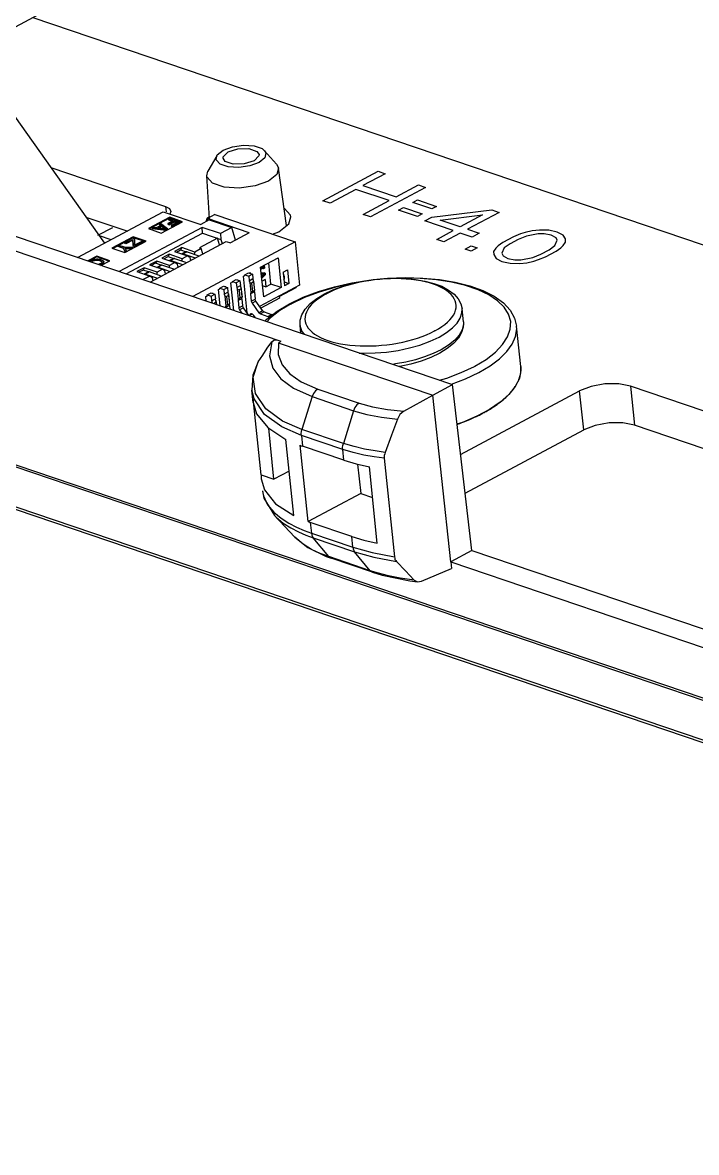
# Model space of a CAD drawing. Header units: millimetres. Extents: x 0 to 594, y 0 to 420.
# Drawn here: x 441.8 to 451.11, y 272.55 to 288.16 of the extents above; entities that cross this region are included whole.
import ezdxf

# ---------------------------------------------------------------- set-up
doc = ezdxf.new("R2010")
doc.units = ezdxf.units.MM
doc.header["$LTSCALE"] = 32.67
doc.layers.get('0').update_dxf_attribs({"linetype": 'CONTINUOUS'})
doc.layers.add('ASSEM_MEM', color=7, linetype='CONTINUOUS')

msp = doc.modelspace()

# ---------------------------------------------------------------- linework, layer by layer
at = {"color": 7, "linetype": 'CONTINUOUS'}
for p, q in [((442.557, 284.919), (443.739, 285.55)), ((443.739, 285.55), (444.258, 285.374)), ((444.454, 285.511), (444.35, 285.455)), ((444.454, 285.511), (445.562, 285.135)), ((443.83, 285.474), (443.536, 285.317)), ((443.546, 285.313), (443.831, 285.465)), ((443.711, 285.363), (443.654, 285.332)), ((443.721, 285.357), (443.669, 285.329)), ((443.683, 285.328), (443.722, 285.348)), ((443.704, 285.391), (443.686, 285.381)), ((443.686, 285.381), (443.687, 285.372)), ((443.711, 285.363), (443.686, 285.381)), ((443.687, 285.372), (443.705, 285.359)), ((443.704, 285.391), (443.8, 285.318)), ((443.714, 285.256), (444.009, 285.413)), ((443.722, 285.348), (443.721, 285.357)), ((443.777, 285.315), (443.721, 285.357)), ((443.722, 285.348), (443.763, 285.317)), ((443.88, 285.427), (443.805, 285.387)), ((443.805, 285.387), (443.806, 285.378)), ((443.805, 285.387), (443.824, 285.38)), ((443.806, 285.378), (443.824, 285.371)), ((443.831, 285.459), (443.813, 285.449)), ((443.813, 285.449), (443.814, 285.44)), ((443.813, 285.449), (443.88, 285.427)), ((443.814, 285.44), (443.87, 285.421)), ((443.899, 285.42), (443.824, 285.38)), ((443.824, 285.371), (443.9, 285.411)), ((443.824, 285.38), (443.824, 285.371)), ((443.831, 285.465), (443.83, 285.474)), ((444.009, 285.413), (443.83, 285.474)), ((443.999, 285.408), (443.831, 285.465)), ((443.831, 285.459), (443.974, 285.41)), ((443.938, 285.407), (443.852, 285.361)), ((443.852, 285.361), (443.852, 285.352)), ((443.852, 285.361), (443.87, 285.355)), ((443.852, 285.352), (443.871, 285.346)), ((443.974, 285.41), (443.87, 285.355)), ((443.87, 285.355), (443.871, 285.346)), ((443.871, 285.346), (443.975, 285.401)), ((443.9, 285.411), (443.899, 285.42)), ((443.899, 285.42), (443.938, 285.407)), ((443.9, 285.411), (443.928, 285.402)), ((443.975, 285.401), (443.974, 285.41)), ((444.375, 285.437), (444.258, 285.374)), ((444.353, 285.425), (444.35, 285.455)), ((444.929, 285.259), (444.35, 285.455)), ((444.375, 285.437), (444.687, 285.332)), ((443.326, 285.205), (443.032, 285.047)), ((443.042, 285.043), (443.327, 285.196)), ((444.277, 285.335), (443.133, 284.723)), ((443.228, 284.691), (444.284, 285.255)), ((443.326, 285.205), (443.327, 285.196)), ((443.505, 285.144), (443.326, 285.205)), ((443.327, 285.196), (443.495, 285.139)), ((443.536, 285.317), (443.714, 285.256)), ((443.606, 285.338), (443.588, 285.329)), ((443.589, 285.32), (443.588, 285.329)), ((443.777, 285.305), (443.588, 285.329)), ((443.589, 285.32), (443.778, 285.296)), ((443.606, 285.338), (443.654, 285.332)), ((443.669, 285.329), (443.777, 285.315)), ((443.8, 285.318), (443.777, 285.305)), ((443.777, 285.305), (443.778, 285.296)), ((443.778, 285.296), (443.801, 285.309)), ((443.801, 285.309), (443.8, 285.318)), ((444.284, 285.255), (444.277, 285.335)), ((444.531, 285.248), (444.277, 285.335)), ((444.284, 285.255), (444.538, 285.169)), ((444.687, 285.332), (444.531, 285.248)), ((444.531, 285.248), (444.538, 285.169)), ((444.929, 285.259), (444.669, 285.12)), ((444.739, 285.157), (444.687, 285.332)), ((443.032, 285.047), (443.21, 284.986)), ((443.133, 285.086), (443.116, 285.077)), ((443.117, 285.068), (443.116, 285.077)), ((443.116, 285.077), (443.189, 285.052)), ((443.19, 285.043), (443.117, 285.068)), ((443.206, 285.061), (443.133, 285.086)), ((443.19, 285.043), (443.189, 285.052)), ((443.213, 285.003), (443.189, 285.052)), ((443.19, 285.043), (443.214, 284.994)), ((443.318, 285.185), (443.202, 285.123)), ((443.203, 285.114), (443.202, 285.123)), ((443.202, 285.123), (443.221, 285.117)), ((443.222, 285.108), (443.203, 285.114)), ((443.206, 285.061), (443.322, 285.062)), ((443.21, 284.986), (443.505, 285.144)), ((443.305, 285.053), (443.21, 285.052)), ((443.21, 285.052), (443.23, 285.013)), ((443.214, 285.043), (443.306, 285.044)), ((443.221, 285.117), (443.319, 285.169)), ((443.222, 285.108), (443.221, 285.117)), ((443.319, 285.16), (443.222, 285.108)), ((443.305, 285.053), (443.322, 285.062)), ((443.306, 285.044), (443.305, 285.053)), ((443.323, 285.053), (443.306, 285.044)), ((443.342, 285.176), (443.318, 285.185)), ((443.324, 285.082), (443.319, 285.169)), ((443.323, 285.053), (443.322, 285.062)), ((443.324, 285.082), (443.325, 285.073)), ((443.324, 285.082), (443.345, 285.074)), ((443.346, 285.065), (443.325, 285.073)), ((443.343, 285.167), (443.342, 285.176)), ((443.342, 285.176), (443.345, 285.087)), ((443.345, 285.088), (443.343, 285.167)), ((443.446, 285.141), (443.345, 285.087)), ((443.345, 285.074), (443.461, 285.136)), ((443.346, 285.065), (443.345, 285.074)), ((443.462, 285.127), (443.346, 285.065)), ((443.461, 285.136), (443.446, 285.141)), ((443.462, 285.127), (443.461, 285.136)), ((443.558, 284.579), (444.608, 285.14)), ((443.996, 285.055), (443.896, 285.001)), ((443.996, 285.055), (443.981, 285.023)), ((444.175, 284.994), (443.996, 285.055)), ((445.562, 285.135), (444.148, 284.379)), ((444.266, 285.042), (444.175, 284.994)), ((444.492, 285.185), (444.241, 285.05)), ((444.241, 285.05), (444.266, 285.042)), ((444.287, 284.969), (444.266, 285.042)), ((444.519, 285.092), (444.492, 285.185)), ((444.538, 285.169), (444.555, 285.112)), ((444.608, 285.14), (444.669, 285.12)), ((445.562, 285.135), (445.624, 284.538)), ((442.822, 284.935), (442.7, 284.87)), ((442.823, 284.926), (442.711, 284.866)), ((442.737, 284.863), (442.742, 284.874)), ((442.742, 284.874), (442.757, 284.885)), ((442.757, 284.885), (442.777, 284.893)), ((442.772, 284.879), (442.76, 284.871)), ((442.789, 284.886), (442.772, 284.879)), ((442.773, 284.87), (442.772, 284.879)), ((442.773, 284.87), (442.79, 284.877)), ((442.777, 284.893), (442.8, 284.897)), ((442.804, 284.889), (442.789, 284.886)), ((442.79, 284.877), (442.789, 284.886)), ((442.79, 284.877), (442.805, 284.88)), ((442.8, 284.897), (442.818, 284.899)), ((442.805, 284.88), (442.804, 284.889)), ((442.834, 284.889), (442.804, 284.889)), ((442.805, 284.88), (442.835, 284.88)), ((442.818, 284.899), (442.836, 284.898)), ((442.823, 284.926), (442.822, 284.935)), ((443.001, 284.874), (442.822, 284.935)), ((442.991, 284.869), (442.823, 284.926)), ((442.835, 284.88), (442.834, 284.889)), ((442.855, 284.884), (442.834, 284.889)), ((442.835, 284.88), (442.856, 284.875)), ((442.836, 284.898), (442.848, 284.896)), ((442.848, 284.896), (442.866, 284.893)), ((442.856, 284.875), (442.855, 284.884)), ((442.876, 284.877), (442.855, 284.884)), ((442.877, 284.868), (442.856, 284.875)), ((442.894, 284.883), (442.866, 284.893)), ((442.877, 284.868), (442.876, 284.877)), ((442.892, 284.869), (442.876, 284.877)), ((442.879, 284.809), (443.001, 284.874)), ((442.894, 284.883), (442.906, 284.877)), ((442.906, 284.877), (442.912, 284.872)), ((443.213, 285.003), (443.23, 285.013)), ((443.213, 285.003), (443.214, 284.994)), ((443.231, 285.004), (443.214, 284.994)), ((443.231, 285.004), (443.23, 285.013)), ((443.823, 284.962), (443.723, 284.908)), ((443.723, 284.908), (443.902, 284.847)), ((443.75, 284.899), (443.808, 284.93)), ((443.823, 284.962), (443.808, 284.93)), ((443.808, 284.93), (443.884, 284.904)), ((444.002, 284.901), (443.823, 284.962)), ((443.824, 284.874), (443.825, 284.875)), ((443.877, 284.902), (443.825, 284.875)), ((443.825, 284.875), (443.875, 284.901)), ((443.825, 284.875), (443.829, 284.876)), ((443.896, 284.903), (443.844, 284.875)), ((443.844, 284.875), (444.008, 284.82)), ((443.877, 284.902), (443.875, 284.901)), ((443.896, 285.001), (444.075, 284.94)), ((443.896, 284.903), (444.06, 284.847)), ((443.923, 284.992), (443.981, 285.023)), ((443.981, 285.023), (444.058, 284.997)), ((444.002, 284.901), (443.993, 284.87)), ((443.997, 284.967), (443.998, 284.967)), ((444.05, 284.995), (443.998, 284.967)), ((443.998, 284.967), (444.048, 284.994)), ((443.998, 284.967), (444.002, 284.969)), ((444.075, 284.94), (444.002, 284.901)), ((444.069, 284.996), (444.017, 284.968)), ((444.017, 284.968), (444.182, 284.912)), ((444.05, 284.995), (444.048, 284.994)), ((444.069, 284.996), (444.233, 284.94)), ((444.099, 284.925), (444.075, 284.94)), ((444.106, 284.929), (444.077, 284.939)), ((444.106, 284.929), (444.099, 284.925)), ((444.121, 284.88), (444.106, 284.929)), ((444.175, 284.994), (444.166, 284.963)), ((445.086, 284.786), (445.329, 284.915)), ((445.329, 284.915), (445.372, 284.503)), ((442.76, 284.871), (442.758, 284.864)), ((442.761, 284.862), (442.76, 284.871)), ((442.761, 284.862), (442.773, 284.87)), ((442.852, 284.832), (442.867, 284.834)), ((442.879, 284.828), (442.856, 284.823)), ((442.867, 284.834), (442.884, 284.841)), ((442.877, 284.868), (442.893, 284.86)), ((442.9, 284.836), (442.879, 284.828)), ((442.88, 284.819), (442.879, 284.828)), ((442.88, 284.819), (442.9, 284.827)), ((442.884, 284.841), (442.896, 284.85)), ((442.892, 284.869), (442.893, 284.86)), ((442.898, 284.857), (442.892, 284.869)), ((442.893, 284.86), (442.897, 284.852)), ((442.896, 284.85), (442.898, 284.857)), ((442.914, 284.846), (442.9, 284.836)), ((442.9, 284.827), (442.915, 284.837)), ((442.9, 284.827), (442.9, 284.836)), ((442.912, 284.872), (442.919, 284.865)), ((442.919, 284.857), (442.914, 284.846)), ((442.915, 284.837), (442.914, 284.846)), ((442.915, 284.837), (442.92, 284.848)), ((442.919, 284.865), (442.919, 284.857)), ((442.92, 284.848), (442.919, 284.857)), ((442.92, 284.848), (442.92, 284.856)), ((443.477, 284.777), (443.376, 284.723)), ((443.376, 284.723), (443.555, 284.662)), ((443.462, 284.745), (443.403, 284.714)), ((443.477, 284.777), (443.462, 284.745)), ((443.538, 284.719), (443.462, 284.745)), ((443.656, 284.716), (443.477, 284.777)), ((443.549, 284.718), (443.497, 284.69)), ((443.65, 284.869), (443.549, 284.816)), ((443.549, 284.816), (443.729, 284.755)), ((443.714, 284.662), (443.549, 284.718)), ((443.635, 284.838), (443.576, 284.806)), ((443.65, 284.869), (443.635, 284.838)), ((443.711, 284.812), (443.635, 284.838)), ((443.829, 284.809), (443.65, 284.869)), ((443.65, 284.781), (443.652, 284.782)), ((443.703, 284.81), (443.652, 284.782)), ((443.652, 284.782), (443.702, 284.809)), ((443.652, 284.782), (443.656, 284.784)), ((443.729, 284.755), (443.656, 284.716)), ((443.722, 284.811), (443.67, 284.783)), ((443.67, 284.783), (443.835, 284.727)), ((443.703, 284.81), (443.702, 284.809)), ((443.887, 284.755), (443.722, 284.811)), ((443.753, 284.74), (443.729, 284.755)), ((443.76, 284.744), (443.73, 284.754)), ((443.76, 284.744), (443.753, 284.74)), ((443.774, 284.695), (443.76, 284.744)), ((443.829, 284.809), (443.82, 284.778)), ((443.902, 284.847), (443.829, 284.809)), ((443.926, 284.833), (443.902, 284.847)), ((443.933, 284.836), (443.903, 284.846)), ((443.933, 284.836), (443.926, 284.833)), ((443.948, 284.787), (443.933, 284.836)), ((445.129, 284.373), (445.086, 284.786)), ((445.097, 284.758), (445.09, 284.755)), ((445.093, 284.789), (445.097, 284.758)), ((445.119, 284.765), (445.116, 284.801)), ((445.126, 284.763), (445.119, 284.765)), ((445.122, 284.805), (445.126, 284.763)), ((445.14, 284.77), (445.126, 284.763)), ((445.135, 284.812), (445.14, 284.77)), ((445.229, 284.551), (445.198, 284.845)), ((445.397, 284.715), (445.456, 284.747)), ((445.456, 284.747), (445.476, 284.558)), ((443.555, 284.662), (443.465, 284.614)), ((443.477, 284.689), (443.478, 284.689)), ((443.53, 284.717), (443.478, 284.689)), ((443.478, 284.689), (443.529, 284.716)), ((443.478, 284.689), (443.483, 284.691)), ((443.497, 284.69), (443.662, 284.634)), ((443.53, 284.717), (443.529, 284.716)), ((443.58, 284.647), (443.555, 284.662)), ((443.587, 284.651), (443.557, 284.661)), ((443.58, 284.647), (443.587, 284.651)), ((443.601, 284.602), (443.587, 284.651)), ((443.656, 284.716), (443.646, 284.685)), ((444.676, 284.566), (444.697, 284.577)), ((444.715, 284.187), (444.676, 284.566)), ((444.696, 284.586), (444.748, 284.614)), ((444.697, 284.577), (444.696, 284.586)), ((444.696, 284.586), (444.749, 284.568)), ((444.748, 284.614), (444.801, 284.596)), ((444.801, 284.596), (444.749, 284.568)), ((444.749, 284.568), (444.756, 284.505)), ((444.758, 284.61), (444.769, 284.616)), ((444.769, 284.616), (444.77, 284.606)), ((444.801, 284.596), (444.808, 284.533)), ((444.849, 284.659), (444.87, 284.67)), ((444.901, 284.152), (444.849, 284.659)), ((444.869, 284.679), (444.921, 284.707)), ((444.87, 284.67), (444.869, 284.679)), ((444.869, 284.679), (444.922, 284.661)), ((444.921, 284.707), (444.974, 284.689)), ((444.974, 284.689), (444.922, 284.661)), ((444.922, 284.661), (444.929, 284.598)), ((444.929, 284.598), (444.981, 284.626)), ((444.932, 284.703), (444.943, 284.709)), ((444.937, 284.575), (444.951, 284.433)), ((444.943, 284.709), (444.944, 284.699)), ((444.99, 284.58), (444.962, 284.565)), ((444.962, 284.565), (444.975, 284.448)), ((444.974, 284.689), (444.981, 284.626)), ((444.99, 284.59), (445.003, 284.464)), ((444.99, 284.58), (445.002, 284.463)), ((445.14, 284.705), (445.095, 284.7)), ((445.095, 284.697), (445.147, 284.702)), ((445.139, 284.687), (445.097, 284.682)), ((445.128, 284.685), (445.1, 284.657)), ((445.101, 284.648), (445.139, 284.687)), ((445.149, 284.68), (445.102, 284.633)), ((445.149, 284.613), (445.107, 284.59)), ((445.14, 284.705), (445.147, 284.702)), ((445.147, 284.702), (445.149, 284.68)), ((445.149, 284.613), (445.159, 284.514)), ((445.397, 284.715), (445.417, 284.527)), ((445.411, 284.58), (445.476, 284.558)), ((446.346, 284.567), (446.497, 284.591)), ((444.349, 284.401), (444.401, 284.429)), ((444.401, 284.429), (444.455, 284.411)), ((444.403, 284.383), (444.455, 284.411)), ((444.412, 284.425), (444.423, 284.431)), ((444.423, 284.431), (444.424, 284.421)), ((444.455, 284.411), (444.461, 284.348)), ((444.503, 284.474), (444.523, 284.485)), ((444.526, 284.251), (444.503, 284.474)), ((444.522, 284.494), (444.574, 284.522)), ((444.523, 284.485), (444.522, 284.494)), ((444.522, 284.494), (444.576, 284.476)), ((444.574, 284.522), (444.628, 284.503)), ((444.576, 284.476), (444.628, 284.503)), ((444.576, 284.476), (444.583, 284.413)), ((444.583, 284.413), (444.634, 284.441)), ((444.585, 284.518), (444.596, 284.524)), ((444.596, 284.524), (444.597, 284.514)), ((444.628, 284.503), (444.634, 284.441)), ((444.642, 284.418), (444.656, 284.278)), ((444.756, 284.505), (444.808, 284.533)), ((444.763, 284.483), (444.778, 284.341)), ((444.817, 284.487), (444.789, 284.473)), ((444.789, 284.473), (444.801, 284.355)), ((444.815, 284.51), (444.83, 284.371)), ((444.817, 284.487), (444.829, 284.37)), ((445, 284.442), (444.948, 284.414)), ((444.948, 284.414), (444.958, 284.316)), ((444.975, 284.448), (444.965, 284.444)), ((444.975, 284.448), (445.002, 284.463)), ((445, 284.442), (445.01, 284.343)), ((445.001, 284.456), (445.003, 284.461)), ((445.624, 284.538), (445.072, 284.243)), ((445.113, 284.53), (445.159, 284.514)), ((445.372, 284.503), (445.129, 284.373)), ((445.159, 284.514), (445.229, 284.551)), ((445.372, 284.503), (445.229, 284.551)), ((445.344, 284.379), (445.576, 284.503)), ((445.476, 284.558), (445.417, 284.527)), ((445.575, 284.512), (445.576, 284.503)), ((445.994, 284.415), (445.997, 284.417)), ((444.329, 284.381), (444.35, 284.392)), ((444.336, 284.315), (444.329, 284.381)), ((444.35, 284.392), (444.349, 284.401)), ((444.349, 284.401), (444.403, 284.383)), ((444.403, 284.383), (444.409, 284.32)), ((444.409, 284.32), (444.461, 284.348)), ((444.47, 284.302), (444.443, 284.287)), ((444.469, 284.325), (444.475, 284.268)), ((444.47, 284.302), (444.474, 284.268)), ((444.59, 284.39), (444.605, 284.248)), ((444.654, 284.257), (444.602, 284.229)), ((444.644, 284.395), (444.616, 284.38)), ((444.616, 284.38), (444.628, 284.263)), ((444.628, 284.263), (444.619, 284.258)), ((444.628, 284.263), (444.656, 284.277)), ((444.644, 284.395), (444.656, 284.277)), ((444.654, 284.27), (444.657, 284.276)), ((444.654, 284.257), (444.659, 284.206)), ((444.827, 284.349), (444.775, 284.322)), ((444.775, 284.322), (444.785, 284.223)), ((444.785, 284.223), (444.837, 284.251)), ((444.801, 284.355), (444.792, 284.351)), ((444.801, 284.355), (444.829, 284.37)), ((444.827, 284.349), (444.837, 284.251)), ((444.828, 284.363), (444.83, 284.368)), ((444.958, 284.316), (445.01, 284.343)), ((445.021, 284.315), (444.969, 284.287)), ((444.969, 284.287), (445.062, 284.156)), ((445.114, 284.184), (445.021, 284.315)), ((445.346, 284.356), (445.089, 284.219)), ((445.344, 284.379), (445.346, 284.356)), ((445.508, 284.277), (445.513, 284.28)), ((444.848, 284.223), (444.796, 284.195)), ((444.796, 284.195), (444.829, 284.148)), ((444.924, 284.116), (444.848, 284.223)), ((444.901, 284.152), (444.899, 284.151)), ((444.968, 284.137), (444.929, 284.116)), ((444.938, 284.127), (444.961, 284.139)), ((445.016, 284.085), (444.993, 284.116)), ((445.062, 284.156), (445.114, 284.184)), ((445.135, 284.167), (445.083, 284.139)), ((445.083, 284.139), (445.187, 284.104)), ((445.135, 284.167), (445.239, 284.132)), ((445.187, 284.104), (445.239, 284.132)), ((445.249, 284.126), (445.239, 284.132)), ((447.889, 284.03), (447.87, 284.209)), ((445.643, 283.872), (445.632, 283.978)), ((447.889, 284.03), (447.889, 283.99)), ((448.682, 283.41), (448.624, 283.97)), ((447.495, 283.906), (447.491, 283.904)), ((448.046, 283.416), (448.201, 283.51)), ((448.201, 283.51), (448.331, 283.609)), ((447.66, 283.252), (447.86, 283.328)), ((447.86, 283.328), (448.04, 283.413)), ((447.918, 283.241), (448.101, 283.328)), ((448.046, 283.416), (448.04, 283.413)), ((448.101, 283.328), (448.257, 283.42)), ((447.558, 283.222), (447.66, 283.252)), ((447.722, 283.167), (447.918, 283.241)), ((448.662, 283.248), (448.606, 283.136)), ((448.073, 282.725), (447.876, 282.64)), ((448.249, 282.818), (448.073, 282.725)), ((447.876, 282.64), (447.8, 282.615))]:
    msp.add_line(p, q, dxfattribs=at)
for points in [[(443.829, 284.876), (443.836, 284.877), (443.844, 284.875)], [(443.896, 284.903), (443.888, 284.905), (443.881, 284.904), (443.877, 284.902)], [(444.002, 284.969), (444.009, 284.969), (444.017, 284.968)], [(444.069, 284.996), (444.061, 284.997), (444.054, 284.997), (444.05, 284.995)], [(443.549, 284.718), (443.542, 284.719), (443.535, 284.719), (443.53, 284.717)], [(443.656, 284.784), (443.663, 284.784), (443.67, 284.783)], [(443.722, 284.811), (443.715, 284.812), (443.708, 284.812), (443.703, 284.81)], [(443.483, 284.691), (443.49, 284.692), (443.497, 284.69)], [(444.929, 284.598), (444.93, 284.59), (444.933, 284.583), (444.937, 284.575)], [(444.988, 284.603), (444.985, 284.61), (444.982, 284.618), (444.981, 284.626)], [(445.485, 284.279), (445.675, 284.369), (445.884, 284.447), (446.109, 284.514), (446.346, 284.567)], [(446.365, 284.562), (446.339, 284.558), (446.111, 284.506), (445.894, 284.441), (445.693, 284.366), (445.513, 284.28)], [(445.969, 284.416), (446.085, 284.471), (446.213, 284.519), (446.35, 284.559), (446.493, 284.59), (446.641, 284.614), (446.79, 284.628), (446.939, 284.633), (447.085, 284.629), (447.225, 284.616), (447.357, 284.593), (447.48, 284.561), (447.589, 284.52), (447.684, 284.469), (447.761, 284.41), (447.818, 284.346), (447.854, 284.279), (447.87, 284.209)], [(447.495, 283.906), (447.544, 283.934), (447.591, 283.964), (447.632, 283.994), (447.67, 284.026), (447.702, 284.058), (447.729, 284.09), (447.752, 284.123), (447.769, 284.156), (447.781, 284.189), (447.788, 284.222), (447.79, 284.255), (447.786, 284.287), (447.777, 284.319), (447.763, 284.349), (447.743, 284.379), (447.719, 284.408), (447.689, 284.435), (447.655, 284.461), (447.616, 284.486), (447.573, 284.509), (447.525, 284.53), (447.474, 284.549), (447.42, 284.566), (447.36, 284.581), (447.299, 284.594), (447.234, 284.605), (447.167, 284.614), (447.098, 284.62), (447.027, 284.624), (446.955, 284.626), (446.881, 284.625), (446.807, 284.622), (446.733, 284.616), (446.658, 284.608), (446.584, 284.598), (446.511, 284.586), (446.439, 284.572), (446.369, 284.555), (446.3, 284.537), (446.234, 284.516), (446.169, 284.494), (446.109, 284.47), (446.051, 284.444), (445.997, 284.417)], [(446.823, 284.629), (446.838, 284.631), (447.085, 284.64), (447.327, 284.635), (447.559, 284.614), (447.777, 284.578), (447.979, 284.527), (448.159, 284.462), (448.314, 284.383), (448.441, 284.291), (448.536, 284.189), (448.596, 284.082), (448.624, 283.97)], [(448.331, 283.609), (448.431, 283.714), (448.5, 283.82), (448.537, 283.927), (448.542, 284.032), (448.514, 284.135), (448.454, 284.231), (448.362, 284.321), (448.241, 284.402), (448.093, 284.472), (447.92, 284.531), (447.726, 284.577), (447.515, 284.61), (447.29, 284.628), (447.056, 284.632), (447.024, 284.631)], [(444.583, 284.413), (444.584, 284.405), (444.586, 284.398), (444.59, 284.39)], [(444.642, 284.418), (444.638, 284.425), (444.636, 284.433), (444.634, 284.441)], [(444.756, 284.505), (444.757, 284.498), (444.76, 284.49), (444.763, 284.483)], [(444.815, 284.51), (444.812, 284.518), (444.809, 284.526), (444.808, 284.533)], [(444.951, 284.433), (444.949, 284.428), (444.948, 284.421), (444.948, 284.414)], [(445, 284.442), (445, 284.449), (445.001, 284.456)], [(445.632, 283.978), (445.635, 284.051), (445.658, 284.128), (445.704, 284.206), (445.773, 284.282), (445.863, 284.352), (445.969, 284.416)], [(445.994, 284.415), (445.944, 284.387), (445.898, 284.357), (445.857, 284.327), (445.819, 284.296), (445.787, 284.264), (445.759, 284.231), (445.737, 284.198), (445.72, 284.165), (445.707, 284.132), (445.7, 284.099), (445.699, 284.066), (445.703, 284.034), (445.712, 284.003), (445.726, 283.972)], [(444.409, 284.32), (444.411, 284.313), (444.413, 284.305), (444.417, 284.297)], [(444.469, 284.325), (444.465, 284.333), (444.463, 284.34), (444.461, 284.348)], [(444.654, 284.257), (444.653, 284.264), (444.654, 284.27)], [(444.778, 284.341), (444.776, 284.335), (444.775, 284.329), (444.775, 284.322)], [(444.827, 284.349), (444.827, 284.357), (444.828, 284.363)], [(444.848, 284.223), (444.843, 284.231), (444.839, 284.241), (444.837, 284.251)], [(444.958, 284.316), (444.96, 284.306), (444.964, 284.296), (444.969, 284.287)], [(445.021, 284.315), (445.016, 284.324), (445.012, 284.334), (445.01, 284.343)], [(445.148, 284.04), (445.173, 284.067), (445.315, 284.178), (445.485, 284.279)], [(445.508, 284.277), (445.352, 284.184), (445.223, 284.084), (445.172, 284.031)], [(444.605, 284.248), (444.602, 284.243), (444.601, 284.236), (444.602, 284.229)], [(444.785, 284.223), (444.787, 284.213), (444.791, 284.204), (444.796, 284.195)], [(444.948, 284.137), (444.944, 284.135), (444.938, 284.127)], [(444.973, 284.135), (444.962, 284.139), (444.952, 284.139), (444.948, 284.137)], [(444.993, 284.116), (444.984, 284.127), (444.973, 284.135)], [(445.062, 284.156), (445.069, 284.149), (445.076, 284.143), (445.083, 284.139)], [(445.135, 284.167), (445.128, 284.17), (445.121, 284.176), (445.114, 284.184)], [(445.187, 284.104), (445.198, 284.098), (445.205, 284.092)], [(447.552, 283.818), (447.655, 283.88), (447.74, 283.947), (447.803, 284.013), (447.846, 284.082), (447.868, 284.152), (447.87, 284.209)], [(445.632, 283.978), (445.634, 283.966), (445.656, 283.898), (445.686, 283.857)], [(445.726, 283.972), (445.745, 283.942), (445.77, 283.914)], [(447.889, 284.03), (447.887, 283.957), (447.864, 283.882), (447.819, 283.805), (447.752, 283.73), (447.665, 283.66), (447.561, 283.596)], [(447.889, 283.99), (447.872, 283.919), (447.832, 283.847), (447.77, 283.778), (447.683, 283.707), (447.58, 283.644)], [(448.257, 283.42), (448.389, 283.52), (448.491, 283.62), (448.564, 283.723), (448.61, 283.828), (448.626, 283.933), (448.624, 283.97)], [(445.77, 283.914), (445.799, 283.886), (445.833, 283.86), (445.873, 283.835), (445.916, 283.813), (445.964, 283.791), (446.015, 283.772), (446.069, 283.755)], [(446.19, 283.727), (446.255, 283.716), (446.321, 283.708), (446.391, 283.701), (446.461, 283.697), (446.534, 283.696), (446.607, 283.697), (446.681, 283.7), (446.756, 283.705), (446.83, 283.713), (446.904, 283.723), (446.977, 283.735), (447.05, 283.75), (447.12, 283.766), (447.189, 283.785)], [(446.449, 283.598), (446.516, 283.595), (446.671, 283.599), (446.828, 283.612), (446.987, 283.635), (447.143, 283.668), (447.288, 283.709), (447.43, 283.761), (447.552, 283.818)], [(447.189, 283.785), (447.255, 283.805), (447.319, 283.828), (447.38, 283.851), (447.438, 283.877), (447.491, 283.904)], [(446.069, 283.755), (446.128, 283.74), (446.19, 283.727)], [(447.58, 283.644), (447.472, 283.592), (447.351, 283.545), (447.225, 283.505), (447.093, 283.473), (446.952, 283.447), (446.911, 283.442)], [(447.305, 283.488), (447.16, 283.446), (447.008, 283.413), (446.998, 283.412)], [(447.561, 283.596), (447.44, 283.538), (447.305, 283.488)], [(448.682, 283.41), (448.683, 283.359), (448.662, 283.248)], [(448.606, 283.136), (448.517, 283.026), (448.398, 282.919), (448.249, 282.818)]]:
    msp.add_lwpolyline(points, dxfattribs=at)
for centre, major_axis, ratio, start_param, end_param in [((444.98, 284.6), (0.0564, 0.0046), 0.637521, -2.505673, -1.941642), ((444.987, 284.604), (-0.0036, 0.0434), 0.03127, -2.160154, -1.596123), ((445.39, 284.658), (-0.0172, 0.0474), 0.435621, -3.079065, -1.102228), ((444.641, 284.419), (-0.0036, 0.0434), 0.03127, -2.160154, -1.596123), ((444.807, 284.508), (0.0564, 0.0046), 0.637521, -2.505673, -1.941642), ((444.814, 284.511), (-0.0036, 0.0434), 0.03127, -2.160154, -1.596123), ((444.999, 284.416), (0.0564, 0.0046), 0.637521, 2.167838, 2.532776), ((445.006, 284.42), (-0.0036, 0.0434), 0.03127, -0.351386, -0.194653), ((444.467, 284.326), (-0.0036, 0.0434), 0.03127, -2.160154, -1.596123), ((444.634, 284.415), (0.0564, 0.0046), 0.637521, -2.505673, -1.941642), ((444.653, 284.231), (0.0564, 0.0046), 0.637521, 2.167838, 2.532776), ((444.66, 284.235), (-0.0036, 0.0434), 0.03127, -0.351386, -0.194653), ((444.826, 284.324), (0.0564, 0.0046), 0.637521, 2.167838, 2.532776), ((444.833, 284.328), (-0.0036, 0.0434), 0.03127, -0.351386, -0.194653)]:
    msp.add_ellipse(centre, major_axis=major_axis, ratio=ratio, start_param=start_param, end_param=end_param, dxfattribs=at)
at = {"layer": 'ASSEM_MEM', "color": 7, "linetype": 'CONTINUOUS'}
for p, q in [((506.962, 259.883), (406.4, 293.998)), ((506.997, 259.901), (406.434, 294.016)), ((507.187, 259.256), (406.625, 293.371)), ((507.236, 259.203), (406.673, 293.318)), ((441.043, 287.757), (443.093, 288.853)), ((441.937, 288.234), (455.113, 283.764)), ((441.006, 287.827), (442.928, 285.117)), ((444.481, 286.325), (444.359, 286.11)), ((444.473, 286.267), (444.481, 286.325)), ((444.567, 286.289), (444.569, 286.31)), ((444.569, 286.31), (444.637, 286.376)), ((445.062, 286.321), (444.995, 286.255)), ((445.065, 286.342), (445.062, 286.321)), ((445.144, 286.295), (445.064, 286.231)), ((445.142, 286.394), (445.305, 286.208)), ((442.188, 286.16), (443.771, 285.623)), ((444.526, 286.209), (444.473, 286.267)), ((445.333, 286.151), (445.309, 286.067)), ((445.446, 285.36), (445.333, 286.151)), ((444.344, 286.048), (444.359, 286.11)), ((444.382, 285.457), (444.344, 286.048)), ((445.309, 286.067), (445.194, 285.975)), ((445.948, 285.702), (446.71, 286.109)), ((446.809, 286.076), (446.5, 285.911)), ((446.71, 286.109), (446.809, 286.076)), ((446.403, 285.859), (446.046, 285.669)), ((446.862, 285.704), (446.403, 285.859)), ((446.5, 285.911), (446.959, 285.756)), ((447.366, 285.887), (446.603, 285.48)), ((446.959, 285.756), (447.267, 285.92)), ((447.267, 285.92), (447.366, 285.887)), ((446.046, 285.669), (445.948, 285.702)), ((446.505, 285.513), (446.862, 285.704)), ((447.189, 285.678), (447.253, 285.713)), ((447.451, 285.589), (447.189, 285.678)), ((447.253, 285.713), (447.516, 285.624)), ((440.711, 285.545), (447.736, 283.162)), ((443.771, 285.623), (443.779, 285.549)), ((443.847, 285.556), (443.833, 285.518)), ((446.603, 285.48), (446.505, 285.513)), ((446.994, 285.574), (447.059, 285.609)), ((447.256, 285.485), (446.994, 285.574)), ((447.059, 285.609), (447.321, 285.52)), ((447.321, 285.52), (447.256, 285.485)), ((447.516, 285.624), (447.451, 285.589)), ((447.452, 285.475), (448.283, 285.576)), ((447.567, 285.436), (448.153, 285.506)), ((448.153, 285.506), (447.845, 285.342)), ((448.382, 285.542), (447.944, 285.308)), ((448.283, 285.576), (448.382, 285.542)), ((440.481, 285.422), (445.367, 283.764)), ((442.672, 285.477), (443.253, 285.28)), ((445.338, 285.273), (445.476, 285.384)), ((445.476, 285.384), (445.506, 285.48)), ((447.355, 285.423), (447.452, 285.475)), ((447.748, 285.29), (447.355, 285.423)), ((447.845, 285.342), (447.567, 285.436)), ((442.837, 285.226), (443.042, 285.335)), ((442.854, 285.22), (443.018, 285.165)), ((445.249, 285.241), (445.338, 285.273)), ((447.521, 285.168), (447.748, 285.29)), ((447.846, 285.256), (447.619, 285.135)), ((448.01, 285.201), (447.846, 285.256)), ((447.944, 285.308), (448.108, 285.253)), ((448.108, 285.253), (448.01, 285.201)), ((448.581, 285.205), (448.435, 285.127)), ((448.679, 285.243), (448.581, 285.205)), ((448.761, 285.215), (448.647, 285.169)), ((448.744, 285.264), (448.679, 285.243)), ((448.841, 285.287), (448.744, 285.264)), ((448.924, 285.245), (448.761, 285.215)), ((448.939, 285.296), (448.841, 285.287)), ((449.005, 285.246), (448.924, 285.245)), ((449.07, 285.295), (448.939, 285.296)), ((449.103, 285.227), (449.005, 285.246)), ((449.184, 285.27), (449.07, 285.295)), ((449.169, 285.19), (449.103, 285.227)), ((449.186, 285.156), (449.169, 285.19)), ((449.267, 285.228), (449.184, 285.27)), ((449.3, 285.174), (449.267, 285.228)), ((447.619, 285.135), (447.521, 285.168)), ((447.914, 285.035), (447.995, 285.078)), ((447.996, 285.007), (447.914, 285.035)), ((447.995, 285.078), (448.077, 285.05)), ((448.077, 285.05), (447.996, 285.007)), ((448.338, 285.047), (448.306, 285.001)), ((448.371, 285.078), (448.338, 285.047)), ((448.435, 285.127), (448.371, 285.078)), ((448.453, 285.051), (448.421, 284.976)), ((448.534, 285.108), (448.453, 285.051)), ((448.647, 285.169), (448.534, 285.108)), ((449.073, 285.024), (449.154, 285.082)), ((449.154, 285.082), (449.186, 285.156)), ((449.171, 285.005), (449.236, 285.054)), ((449.236, 285.054), (449.268, 285.086)), ((449.268, 285.086), (449.3, 285.132)), ((449.3, 285.132), (449.3, 285.174)), ((448.306, 285.001), (448.307, 284.958)), ((448.307, 284.958), (448.34, 284.905)), ((448.34, 284.905), (448.422, 284.863)), ((448.421, 284.976), (448.438, 284.942)), ((448.438, 284.942), (448.503, 284.906)), ((448.503, 284.906), (448.601, 284.887)), ((448.601, 284.887), (448.683, 284.887)), ((448.683, 284.887), (448.846, 284.917)), ((448.846, 284.917), (448.96, 284.964)), ((448.863, 284.869), (448.928, 284.889)), ((448.928, 284.889), (449.025, 284.927)), ((448.96, 284.964), (449.073, 285.024)), ((449.025, 284.927), (449.171, 285.005)), ((448.422, 284.863), (448.537, 284.838)), ((448.537, 284.838), (448.667, 284.836)), ((448.667, 284.836), (448.765, 284.845)), ((448.765, 284.845), (448.863, 284.869)), ((445.241, 283.755), (445.209, 283.561)), ((445.33, 283.741), (447.465, 283.017)), ((444.985, 283.263), (445.051, 283.476)), ((445.047, 283.469), (445.051, 283.476)), ((448.682, 283.405), (448.682, 283.41)), ((445.014, 283.041), (444.985, 283.263)), ((447.465, 283.017), (447.736, 283.162)), ((448.006, 280.87), (447.736, 283.162)), ((448.661, 283.245), (448.662, 283.25)), ((444.985, 282.915), (444.967, 283.087)), ((444.996, 282.967), (444.967, 283.087)), ((445.159, 282.826), (445.014, 283.041)), ((445.875, 283.101), (446.447, 282.907)), ((447.065, 282.794), (447.465, 283.017)), ((447.714, 280.713), (447.465, 283.017)), ((447.85, 282.196), (449.495, 283.076)), ((448.512, 283.021), (448.519, 283.028)), ((448.604, 283.134), (448.608, 283.139)), ((449.551, 282.538), (449.495, 283.076)), ((450.199, 283.14), (450.255, 282.602)), ((452.506, 282.357), (450.199, 283.14)), ((445.092, 281.916), (444.983, 282.97)), ((445.142, 282.749), (444.996, 282.967)), ((445.8, 282.996), (445.658, 282.544)), ((445.8, 282.996), (446.372, 282.802)), ((445.378, 282.578), (445.142, 282.749)), ((445.391, 282.658), (445.159, 282.826)), ((446.372, 282.802), (446.23, 282.35)), ((448.07, 282.723), (448.078, 282.727)), ((448.078, 282.727), (448.087, 282.731)), ((448.087, 282.731), (448.097, 282.736)), ((448.097, 282.736), (448.11, 282.742)), ((448.11, 282.742), (448.124, 282.749)), ((448.245, 282.816), (448.252, 282.82)), ((445.185, 282.569), (445.436, 282.406)), ((445.271, 281.855), (445.198, 282.561)), ((445.649, 282.461), (445.378, 282.578)), ((445.658, 282.544), (445.391, 282.658)), ((446.23, 282.35), (445.658, 282.544)), ((447.801, 282.613), (447.822, 282.621)), ((447.86, 282.634), (447.878, 282.641)), ((447.878, 282.641), (447.894, 282.647)), ((447.894, 282.647), (447.91, 282.653)), ((447.91, 282.653), (447.932, 282.662)), ((447.913, 281.662), (449.551, 282.538)), ((452.399, 281.874), (450.255, 282.602)), ((445.546, 281.353), (445.436, 282.406)), ((445.649, 282.461), (445.648, 282.488)), ((445.649, 282.461), (445.664, 282.313)), ((446.221, 282.267), (445.649, 282.461)), ((445.742, 281.27), (445.633, 282.324)), ((446.236, 282.119), (445.664, 282.313)), ((446.22, 282.294), (446.223, 282.322)), ((446.221, 282.267), (446.22, 282.294)), ((446.236, 282.119), (446.221, 282.267)), ((446.367, 282.223), (446.221, 282.267)), ((446.223, 282.322), (446.23, 282.35)), ((446.377, 282.305), (446.23, 282.35)), ((446.514, 282.189), (446.367, 282.223)), ((446.808, 282.226), (446.668, 282.245)), ((446.657, 282.162), (446.514, 282.189)), ((446.796, 282.144), (446.657, 282.162)), ((446.796, 282.144), (446.937, 280.784)), ((445.092, 281.916), (445.094, 281.862)), ((445.092, 281.916), (445.271, 281.855)), ((445.482, 281.968), (445.271, 281.855)), ((446.427, 282.063), (446.469, 281.659)), ((446.698, 280.973), (446.589, 282.027)), ((445.094, 281.862), (445.14, 281.706)), ((445.111, 281.694), (445.131, 281.595)), ((445.112, 281.689), (445.124, 281.627)), ((445.124, 281.627), (445.182, 281.502)), ((445.131, 281.595), (445.276, 281.354)), ((445.14, 281.706), (445.294, 281.515)), ((446.469, 281.659), (445.742, 281.27)), ((446.469, 281.659), (446.633, 281.603)), ((445.182, 281.502), (445.268, 281.399)), ((445.294, 281.515), (445.546, 281.353)), ((445.268, 281.399), (445.369, 281.316)), ((445.558, 281.054), (445.276, 281.354)), ((445.583, 281.193), (445.687, 281.148)), ((445.687, 281.148), (445.788, 281.111)), ((445.773, 281.259), (445.788, 281.111)), ((446.345, 281.065), (445.773, 281.259)), ((445.713, 281.083), (445.813, 281.047)), ((445.788, 281.111), (446.36, 280.917)), ((445.813, 281.047), (446.385, 280.853)), ((446.029, 280.785), (445.813, 281.047)), ((446.36, 280.917), (446.345, 281.065)), ((446.029, 280.785), (445.909, 280.83)), ((446.36, 280.917), (446.628, 280.842)), ((446.385, 280.853), (446.653, 280.777)), ((446.601, 280.591), (446.385, 280.853)), ((446.628, 280.842), (446.937, 280.784)), ((448.006, 280.87), (447.714, 280.713)), ((448.006, 280.87), (452.01, 279.511)), ((446.601, 280.591), (446.029, 280.785)), ((446.632, 280.569), (446.06, 280.763)), ((446.653, 280.777), (446.964, 280.72)), ((447.714, 280.713), (447.722, 280.622)), ((447.714, 280.713), (470.911, 272.844)), ((446.715, 280.556), (446.601, 280.591)), ((446.853, 280.521), (446.715, 280.556)), ((447.017, 280.489), (446.853, 280.521)), ((447.308, 280.447), (447.722, 280.622)), ((447.206, 280.462), (447.017, 280.489)), ((447.147, 280.452), (447.255, 280.438)), ((447.206, 280.462), (447.255, 280.438)), ((447.255, 280.438), (447.308, 280.447))]:
    msp.add_line(p, q, dxfattribs=at)
for points in [[(444.567, 286.4), (444.696, 286.447), (444.849, 286.469), (444.995, 286.46), (445.106, 286.422), (445.141, 286.394)], [(444.481, 286.325), (444.488, 286.336), (444.567, 286.4)], [(444.995, 286.255), (444.859, 286.212), (444.706, 286.209), (444.596, 286.246), (444.567, 286.289)], [(444.637, 286.376), (444.773, 286.419), (444.925, 286.422), (445.036, 286.385), (445.065, 286.342)], [(445.141, 286.394), (445.159, 286.364), (445.144, 286.295)], [(445.064, 286.231), (444.935, 286.184), (444.783, 286.162), (444.636, 286.171), (444.526, 286.209)], [(445.305, 286.208), (445.33, 286.165), (445.333, 286.151)], [(445.194, 285.975), (445.01, 285.907), (444.791, 285.877), (444.582, 285.89), (444.423, 285.943), (444.347, 286.027), (444.344, 286.048)], [(443.771, 285.623), (443.827, 285.593), (443.847, 285.556)], [(445.506, 285.48), (445.501, 285.501), (445.412, 285.601)], [(444.38, 285.484), (444.342, 285.453), (444.329, 285.413)], [(445.241, 283.755), (445.271, 283.778), (445.313, 283.783)], [(445.051, 283.476), (445.115, 283.571), (445.178, 283.664), (445.241, 283.755)], [(445.332, 283.741), (445.328, 283.579), (445.385, 283.435), (445.491, 283.31), (445.648, 283.2), (445.875, 283.101)], [(445.33, 283.741), (445.348, 283.746), (445.358, 283.755), (445.367, 283.764)], [(445.047, 283.469), (444.981, 283.292), (444.967, 283.087)], [(445.209, 283.561), (445.255, 283.39), (445.367, 283.241), (445.54, 283.112), (445.8, 282.996)], [(448.662, 283.25), (448.666, 283.261), (448.67, 283.276), (448.673, 283.287), (448.676, 283.301), (448.678, 283.313), (448.681, 283.327)], [(448.681, 283.327), (448.681, 283.33), (448.682, 283.336), (448.682, 283.341), (448.683, 283.347), (448.683, 283.353), (448.683, 283.36)], [(448.683, 283.36), (448.684, 283.365), (448.684, 283.374), (448.684, 283.379), (448.683, 283.388), (448.683, 283.396), (448.682, 283.405)], [(448.608, 283.139), (448.613, 283.147), (448.618, 283.156), (448.623, 283.164), (448.628, 283.173), (448.633, 283.182), (448.637, 283.19)], [(448.637, 283.19), (448.641, 283.199), (448.645, 283.207), (448.649, 283.216), (448.653, 283.225), (448.657, 283.236), (448.661, 283.245)], [(449.845, 283.171), (449.655, 283.137), (449.495, 283.076)], [(450.199, 283.14), (450.036, 283.172), (449.845, 283.171)], [(445.875, 283.101), (445.844, 283.075), (445.818, 283.039), (445.8, 282.996)], [(448.399, 282.92), (448.419, 282.936), (448.438, 282.952), (448.457, 282.968), (448.475, 282.985), (448.493, 283.001), (448.512, 283.021)], [(448.519, 283.028), (448.535, 283.044), (448.55, 283.061), (448.564, 283.078), (448.579, 283.098), (448.592, 283.115), (448.604, 283.134)], [(444.985, 282.915), (445.031, 282.76), (445.185, 282.569)], [(446.447, 282.907), (446.416, 282.881), (446.39, 282.845), (446.372, 282.802)], [(446.447, 282.907), (446.633, 282.854), (446.838, 282.817), (447.065, 282.794)], [(448.252, 282.82), (448.26, 282.825), (448.272, 282.833), (448.28, 282.838), (448.292, 282.845), (448.304, 282.853), (448.315, 282.86)], [(448.315, 282.86), (448.326, 282.868), (448.341, 282.878), (448.356, 282.888), (448.371, 282.899), (448.385, 282.909), (448.399, 282.92)], [(446.372, 282.802), (446.555, 282.75), (446.756, 282.711), (446.976, 282.685)], [(447.065, 282.794), (447.011, 282.748), (446.976, 282.685)], [(447.932, 282.662), (447.953, 282.671), (447.978, 282.682), (447.998, 282.69), (448.023, 282.701), (448.043, 282.71), (448.07, 282.723)], [(448.124, 282.749), (448.133, 282.754), (448.142, 282.759), (448.151, 282.763), (448.164, 282.77)], [(448.164, 282.77), (448.178, 282.778), (448.191, 282.785), (448.204, 282.792), (448.217, 282.8), (448.23, 282.807), (448.245, 282.816)], [(445.648, 282.488), (445.651, 282.516), (445.658, 282.544)], [(446.976, 282.685), (446.894, 282.462), (446.808, 282.226)], [(447.822, 282.621), (447.839, 282.627), (447.86, 282.634)], [(450.255, 282.602), (450.092, 282.634), (449.901, 282.633), (449.711, 282.599), (449.551, 282.538)], [(445.633, 282.324), (445.648, 282.318), (445.664, 282.313)], [(446.668, 282.245), (446.524, 282.271), (446.377, 282.305)], [(446.808, 282.226), (446.801, 282.205), (446.792, 282.183)], [(446.236, 282.119), (446.406, 282.068), (446.589, 282.027)], [(446.792, 282.183), (446.796, 282.164), (446.796, 282.144)], [(445.276, 281.354), (445.3, 281.329), (445.4, 281.247), (445.505, 281.181)], [(445.369, 281.316), (445.476, 281.248), (445.583, 281.193)], [(445.505, 281.181), (445.61, 281.127), (445.713, 281.083)], [(445.742, 281.27), (445.757, 281.265), (445.773, 281.259)], [(445.909, 280.83), (445.791, 280.886), (445.673, 280.956), (445.558, 281.054)], [(445.558, 281.054), (445.737, 280.911), (445.99, 280.788), (446.06, 280.763)], [(445.788, 281.111), (445.793, 281.086), (445.801, 281.065), (445.813, 281.047)], [(446.345, 281.065), (446.515, 281.015), (446.698, 280.973)], [(446.36, 280.917), (446.365, 280.892), (446.373, 280.871), (446.385, 280.853)], [(446.06, 280.763), (446.054, 280.766), (446.029, 280.785)], [(446.937, 280.784), (446.94, 280.766), (446.941, 280.744)], [(446.941, 280.744), (446.954, 280.733), (446.964, 280.72)], [(446.964, 280.72), (447.087, 280.588), (447.206, 280.462)], [(446.632, 280.569), (446.626, 280.572), (446.601, 280.591)], [(446.632, 280.569), (446.765, 280.529), (447.147, 280.452)]]:
    msp.add_lwpolyline(points, dxfattribs=at)

doc.saveas('drawing.dxf')
